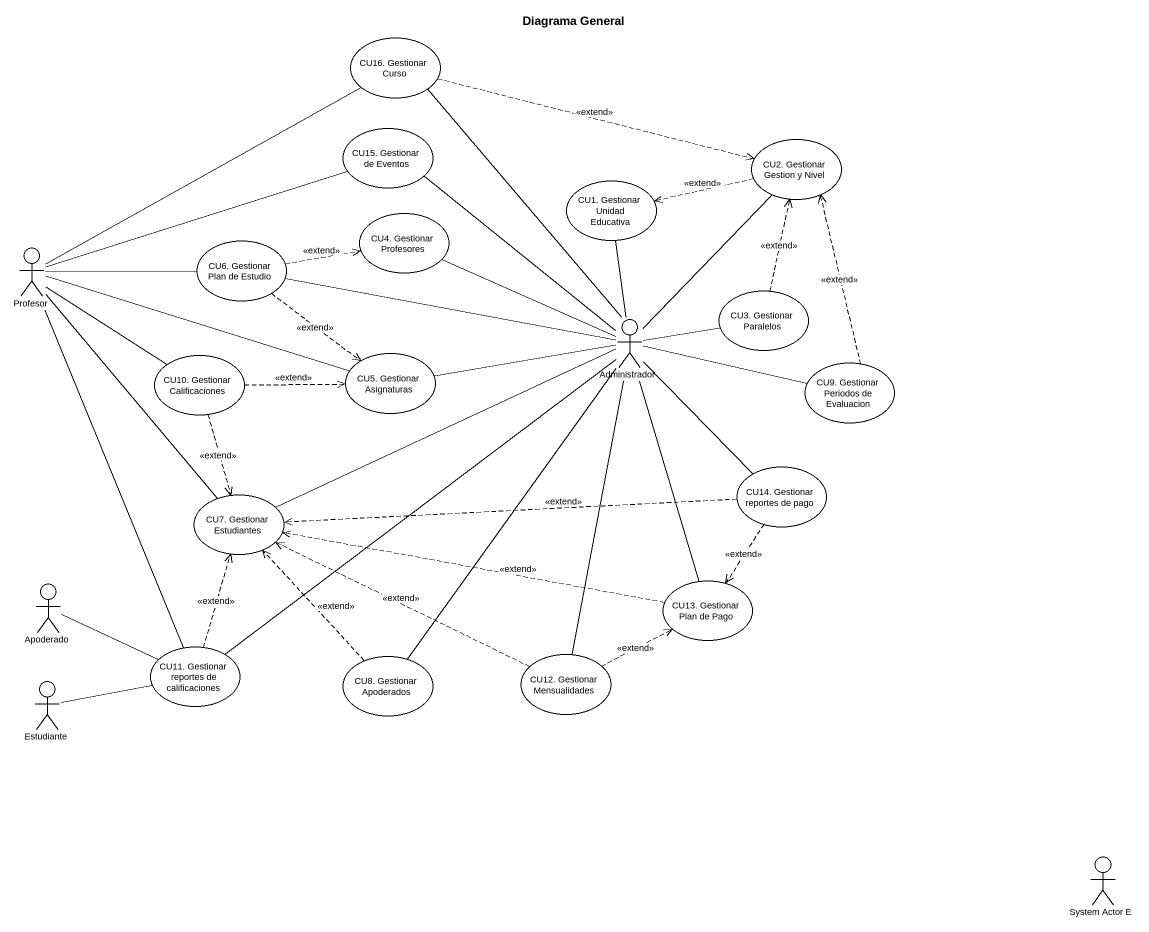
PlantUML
@startuml
title Diagrama General
usecase "CU16. Gestionar Curso" as CU16_Gestionar_Curso
usecase "CU15. Gestionar de Eventos" as CU15_Gestionar_de_Eventos
usecase "CU2. Gestionar Gestion y Nivel" as CU2_Gestionar_Gestion_y
usecase "CU1. Gestionar Unidad Educativa" as CU1_Gestionar_Unidad
usecase "CU4. Gestionar Profesores" as CU4_Gestionar_Profesores
actor Profesor
usecase "CU6. Gestionar Plan de Estudio" as CU6_Gestionar_Plan_de
usecase "CU3. Gestionar Paralelos" as CU3_Gestionar_Paralelos
usecase "CU10. Gestionar Calificaciones" as CU10_Gestionar
usecase "CU5. Gestionar Asignaturas" as CU5_Gestionar_Asignaturas
actor Administrador
usecase "CU9. Gestionar Periodos de Evaluacion" as CU9_Gestionar_Periodos_de
usecase "CU14. Gestionar reportes de pago" as CU14_Gestionar_reportes_de
usecase "CU7. Gestionar Estudiantes" as CU7_Gestionar_Estudiantes
actor Apoderado
usecase "CU13. Gestionar Plan de Pago" as CU13_Gestionar_Plan_de_Pago
usecase "CU11. Gestionar reportes de calificaciones" as CU11_Gestionar_reportes_de
usecase "CU8. Gestionar Apoderados" as CU8_Gestionar_Apoderados
usecase "CU12. Gestionar Mensualidades" as CU12_Gestionar_Mensualidades
actor Estudiante
actor "System Actor E" as System_Actor_E
CU16_Gestionar_Curso .right.> CU2_Gestionar_Gestion_y : <<extend>>
CU2_Gestionar_Gestion_y .left.> CU1_Gestionar_Unidad : <<extend>>
Profesor -up- CU16_Gestionar_Curso
Profesor -right- CU15_Gestionar_de_Eventos
Profesor -right- CU6_Gestionar_Plan_de
Profesor -right- CU10_Gestionar
Profesor -right- CU5_Gestionar_Asignaturas
Profesor -- CU7_Gestionar_Estudiantes
Profesor -- CU11_Gestionar_reportes_de
CU6_Gestionar_Plan_de .right.> CU4_Gestionar_Profesores : <<extend>>
CU6_Gestionar_Plan_de ..> CU5_Gestionar_Asignaturas : <<extend>>
CU3_Gestionar_Paralelos .up.> CU2_Gestionar_Gestion_y : <<extend>>
CU10_Gestionar .right.> CU5_Gestionar_Asignaturas : <<extend>>
CU10_Gestionar ..> CU7_Gestionar_Estudiantes : <<extend>>
Administrador -up- CU16_Gestionar_Curso
Administrador -up- CU15_Gestionar_de_Eventos
Administrador -up- CU2_Gestionar_Gestion_y
Administrador -up- CU1_Gestionar_Unidad
Administrador -left- CU4_Gestionar_Profesores
Administrador -left- CU6_Gestionar_Plan_de
Administrador -right- CU3_Gestionar_Paralelos
Administrador -left- CU5_Gestionar_Asignaturas
Administrador -right- CU9_Gestionar_Periodos_de
Administrador -- CU14_Gestionar_reportes_de
Administrador -left- CU7_Gestionar_Estudiantes
Administrador -- CU13_Gestionar_Plan_de_Pago
Administrador -- CU11_Gestionar_reportes_de
Administrador -- CU8_Gestionar_Apoderados
Administrador -- CU12_Gestionar_Mensualidades
CU9_Gestionar_Periodos_de .up.> CU2_Gestionar_Gestion_y : <<extend>>
CU14_Gestionar_reportes_de .left.> CU7_Gestionar_Estudiantes : <<extend>>
CU14_Gestionar_reportes_de ..> CU13_Gestionar_Plan_de_Pago : <<extend>>
Apoderado -right- CU11_Gestionar_reportes_de
CU13_Gestionar_Plan_de_Pago .left.> CU7_Gestionar_Estudiantes : <<extend>>
CU11_Gestionar_reportes_de .up.> CU7_Gestionar_Estudiantes : <<extend>>
CU8_Gestionar_Apoderados .up.> CU7_Gestionar_Estudiantes : <<extend>>
CU12_Gestionar_Mensualidades .left.> CU7_Gestionar_Estudiantes : <<extend>>
CU12_Gestionar_Mensualidades .right.> CU13_Gestionar_Plan_de_Pago : <<extend>>
Estudiante -right- CU11_Gestionar_reportes_de
@enduml
